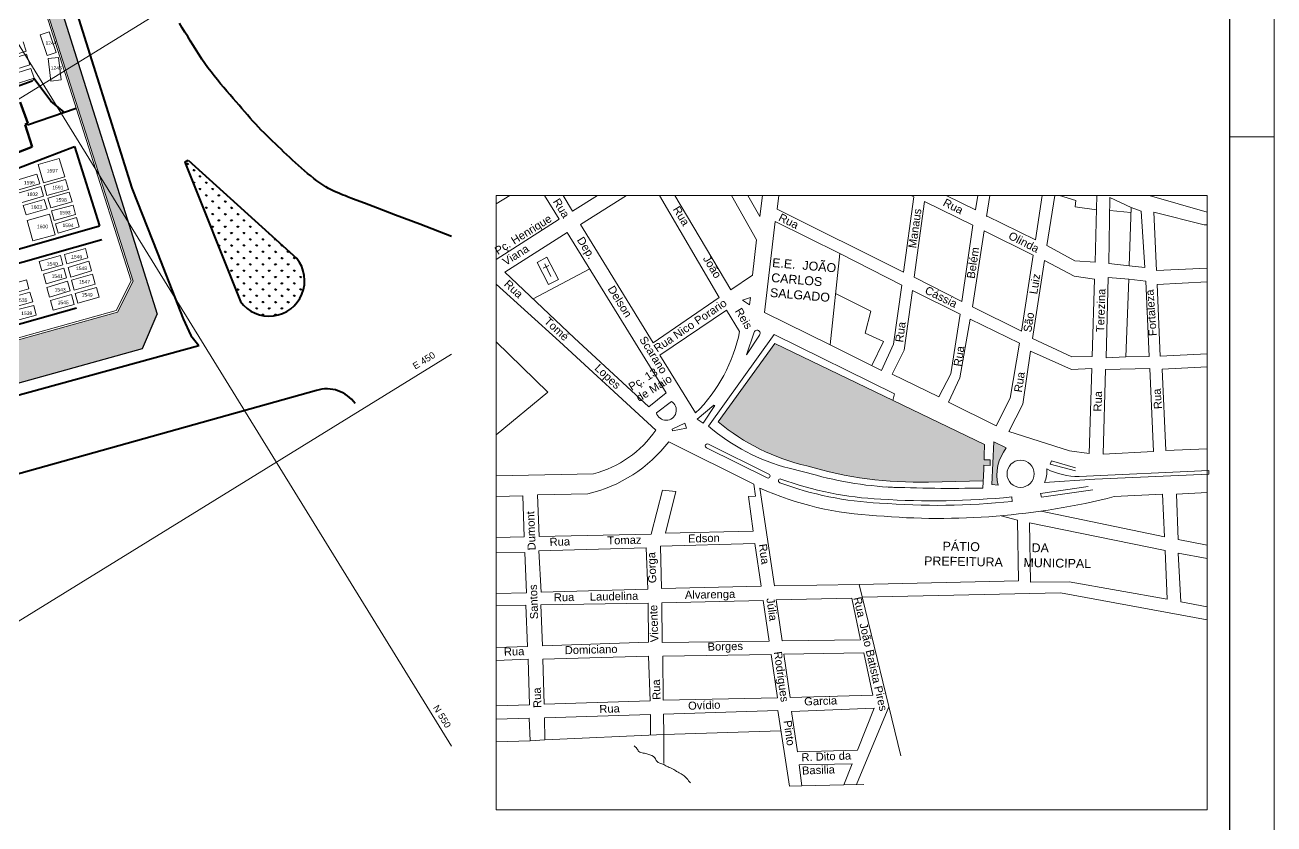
# Model space of a CAD drawing. Header units: inches. Extents: x 0 to 420, y 0 to 297.
# Drawn here: x 280 to 420.4, y 71.5 to 161.4 of the extents above; entities that cross this region are included whole.
import ezdxf
from ezdxf.enums import TextEntityAlignment as Align

# ---------------------------------------------------------------- set-up
doc = ezdxf.new("R2010")
doc.units = ezdxf.units.IN
doc.header["$LTSCALE"] = 2.5
doc.header["$MEASUREMENT"] = 0
doc.layers.get('0').update_dxf_attribs({"lineweight": 0})
for name, color, linetype, lineweight in [('MALHA_COORDENADA4', 10, 'Continuous', 0), ('PEN 01', 1, 'Continuous', 9), ('PEN 02', 2, 'Continuous', 20), ('PEN 03', 3, 'Continuous', 30), ('PEN 04', 4, 'Continuous', 40), ('PEN 05', 5, 'Continuous', 50)]:
    doc.layers.add(name, color=color, linetype=linetype, lineweight=lineweight)
doc.layers.add('PEN 06', color=6, linetype='Continuous')
doc.styles.get("Standard").update_dxf_attribs({"font": 'arial.ttf'})

msp = doc.modelspace()

# ---------------------------------------------------------------- hatches: boundary and pattern name
at = {"layer": 'PEN 01'}
h = msp.add_hatch(color=256, dxfattribs=at)
edge = h.paths.add_edge_path()
edge.add_line((364.3052139069783, 125.550805410085), (357.936592661068, 116.7335504557585))
edge.add_arc((373.2960882376261, 135.1987042361509), 24.01824324341522, 230.2459846746337, 256.9940959407628)
edge.add_arc((380.4309185974566, 153.7350927947631), 43.77319660666433, 253.3526293439076, 271.5230163530888)
edge.add_line((381.5943453645568, 109.9773600001669), (387.7338355981061, 110.0926979502601))
edge.add_line((387.7338355981061, 110.0926979502601), (387.78869153085, 111.4111579903375))
edge.add_line((387.78869153085, 111.4111579903375), (387.803670452748, 111.8627158152331))
edge.add_line((387.803670452748, 111.8627158152331), (388.5073130468808, 111.8393748234917))
edge.add_line((388.5073130468808, 111.8393748234917), (388.527855594364, 112.4586549107068))
edge.add_line((388.527855594364, 112.4586549107068), (387.8242130002312, 112.4819959024487))
edge.add_line((387.8242130002312, 112.4819959024487), (387.8391919221293, 112.933553727342))
edge.add_line((387.8391919221293, 112.933553727342), (387.8637117642043, 114.2096676402841))
edge.add_line((387.8637117642043, 114.2096676402841), (364.3052139069778, 125.5508054100844))
msp.add_hatch(color=256, dxfattribs=at).paths.add_polyline_path([(388.7176140122668, 109.6882709565575), (389.4019785858666, 109.6127710391168, -0.2347945201327865), (390.333777453564, 113.8109410074438), (388.9297670925546, 114.4910944663344)])
at = {"layer": 'PEN 03'}
h = msp.add_hatch(dxfattribs=at)
h.set_pattern_fill('GRASS', color=256, angle=-58.33068424220718, style=0)
h.set_pattern_definition([(31.66931575779282, (10.45771741653289, 355.6998399511552), (0.2305708813529715, 0.9730555318914116), [0.1875, -1.226713563]), (346.6693157577928, (10.45771741653289, 355.6998399511552), (0.2305708814138003, 0.9730555321481211), [0.1874999999999999, -0.8124999999999997]), (76.66931575779282, (10.45771741653289, 355.6998399511552), (-0.9730555321481211, 0.2305708814138003), [0.1874999999999999, -0.8124999999999997])])
h.paths.add_polyline_path([(263.7250813105501, 221.7830425999959), (292.1357533556627, 132.5771647916639), (290.3566046808923, 129.1043557265032), (248.6785925554145, 117.4072371237621), (250.2960997638451, 113.1010379981728), (293.1757585043946, 124.9999842935756), (294.8187612663256, 128.859967803163), (266.1217959908126, 220.2138985080101), (266.1143847045523, 220.2613478210578), (266.1057096111235, 220.3085824188304), (266.0957768916298, 220.3555686461336), (266.0845936232482, 220.4022730247403), (266.0721677741861, 220.4486622772437), (266.0585081980037, 220.4947033507677), (266.0436246273063, 220.5403634405183), (266.0275276668089, 220.5856100131562), (266.0102287857812, 220.6304108299782), (265.9917403098747, 220.6747339698872), (265.9720754123412, 220.7185478521362), (265.9512481046463, 220.7618212588303), (265.9292732264863, 220.8045233571697), (265.9061664352144, 220.8466237214181), (265.8819441946852, 220.888092354582), (265.8566237635237, 220.9288997097834), (265.8302231828282, 220.9690167113123), (265.802761263316, 221.0084147753439), (265.7742575719207, 221.0470658303046), (265.74473241785, 221.0849423368731), (265.7142068381158, 221.122017307603), (265.6827025825447, 221.1582643261513), (265.650242098281, 221.1936575661005), (265.6168485137931, 221.2281718093601), (265.5825456223939, 221.2617824641349), (265.5473578652881, 221.2944655824469), (265.5113103141571, 221.3261978771983), (265.4744286532958, 221.3569567387644), (265.4367391613115, 221.3867202511025), (265.3982686924007, 221.4154672073678), (265.359044657215, 221.4431771250234), (265.3190950033304, 221.4698302604344), (265.2784481953347, 221.4954076229351), (265.2371331945461, 221.5198909883609), (265.1951794383777, 221.5432629120322), (265.1526168193633, 221.5655067411846), (265.1094756638582, 221.5866066268342), (265.065786710432, 221.6065475350696), (265.0215810879664, 221.6253152577646), (264.9768902934755, 221.6428964227008), (264.9317461696646, 221.6592785030961), (264.8861808822409, 221.6744498265298), (264.8402268969957, 221.6883995832594), (264.793916956672, 221.701117833923), (264.7472840576347, 221.7125955166207), (264.7003614263606, 221.7228244533715), (264.6531824957642, 221.7317973559404), (264.6057808813759, 221.7395078310311), (264.5581903573913, 221.7459503848414), (264.5104448326058, 221.7511204269778), (264.4625783262549, 221.7550142737256), (264.4146249437749, 221.7576291506743), (264.3666188525021, 221.7589631946941), (264.3185942573288, 221.7590154552633), (264.2705853763311, 221.7577858951454), (264.2226264163889, 221.7552753904164), (264.1747515488127, 221.7514857298396), (264.126994884996, 221.7464196135919), (264.0793904521111, 221.7400806513392), (264.0319721688638, 221.7324733596651), (263.9847738213263, 221.7236031588525), (263.9378290388638, 221.7134763690213), (263.8911712701737, 221.7021002056258), (263.8448337594529, 221.6894827743132)])
h = msp.add_hatch(dxfattribs=at)
h.set_pattern_fill('GRASS', color=256, style=0)
h.set_pattern_definition([(90, (10.45771741653289, 355.6998399511552), (-0.7071067809999999, 0.7071067809999999), [0.1875, -1.226713563]), (45, (10.45771741653289, 355.6998399511552), (-0.7071067811865475, 0.7071067811865476), [0.1875, -0.8125]), (135, (10.45771741653289, 355.6998399511552), (-0.7071067811865476, -0.7071067811865475), [0.1875, -0.8125])])
edge = h.paths.add_edge_path()
edge.add_line((297.9483391401637, 145.9717153159561), (298.3300860957027, 146.2017998915728))
edge.add_line((298.3300860957027, 146.2017998915728), (310.5344125230573, 135.1229760463663))
edge.add_arc((307.4276464359342, 132.6284316188803), 3.984312666044191, 216.0233232579438, 398.7623480384975)
edge.add_line((297.9483391401637, 145.9717153159561), (304.2052233651852, 130.2851994549868))

# ---------------------------------------------------------------- linework, layer by layer
for p, q in [((282.694208366468, 160.6405554292368, 1.03), (281.6816983336675, 160.2874987008231, 1.058)), ((281.6816983336675, 160.2874987008231, 1.058), (282.4632425416813, 157.9588715836315, 0.965)), ((282.694208366468, 160.6405554292368, 1.03), (283.4757525744818, 158.3119283120452, 0.937)), ((279.7491646036045, 159.518121607215, 1.083), (280.0858718591054, 158.4669744842616, 1.067)), ((280.0858718591054, 158.4669744842616, 1.067), (277.6816500195096, 157.7098830459198, 1.09)), ((280.1411094541705, 158.1290565532615, 1.083), (277.7816494088637, 157.3805430967354, 0.967)), ((280.1411094541705, 158.1290565532615, 1.083), (280.5212360511298, 156.9280970783898, 1.064)), ((283.4757525744818, 158.3119283120452, 0.937), (282.4632425416813, 157.9588715836315, 0.965)), ((282.5880041076591, 157.6187226285328, 0.973), (283.7240424833607, 157.7484832116593, 0.956)), ((282.5880041076591, 157.6187226285328, 0.973), (282.8866081898319, 155.081009799604, 0.934)), ((283.7240424833607, 157.7484832116593, 0.956), (284.0226465655334, 155.2107703827305, 0.917)), ((280.5212360511298, 156.9280970783898, 1.064), (278.161776005823, 156.1795836218637, 0.948)), ((280.6350057423069, 156.4958653958751, 0.93), (278.2697080069645, 155.7478631878678, 0.924)), ((280.6350057423069, 156.4958653958751, 0.93), (280.9861736628198, 155.4306094399647, 0.821)), ((280.9861736628198, 155.4306094399647, 0.821), (278.6208759274773, 154.6826072319573, 0.815)), ((280.9886345813782, 155.3477653461507, 0.833), (280.7675961311836, 155.086866872534, 0.831)), ((282.8866081898319, 155.081009799604, 0.934), (284.0226465655334, 155.2107703827305, 0.917)), ((283.8179747126185, 146.3801710354254, -0.9330000000000002), (281.4529847432953, 145.6990964396576, -0.7419999999999999)), ((283.8179747126185, 146.3801710354254, -0.9330000000000002), (284.4298586059055, 144.3218149629404, -1.124)), ((281.4529847432953, 145.6990964396576, -0.7419999999999999), (282.0648686365822, 143.6407403671726, -0.9330000000000002)), ((278.926515234927, 143.9053584812909, -0.846), (281.3132456084477, 144.5953792955523, -0.888)), ((279.2472352601056, 142.8502240702088, -0.87), (281.6339656336263, 143.5402448844702, -0.912)), ((281.3132456084477, 144.5953792955523, -0.888), (281.6339656336263, 143.5402448844702, -0.912)), ((284.4298586059055, 144.3218149629404, -1.124), (282.0648686365822, 143.6407403671726, -0.9330000000000002)), ((282.1118010991802, 143.3254282932609, -0.949), (284.5363319633931, 144.0155029910142, -1.136)), ((282.1118010991802, 143.3254282932609, -0.949), (282.1118010991802, 143.3254282932609, -0.949)), ((282.1118010991802, 143.3254282932609, -0.949), (282.4346827124556, 142.2159341770941, -1.02)), ((284.5363319633931, 144.0155029910142, -1.136), (284.8592135766685, 142.9060088748474, -1.207)), ((281.7371179515196, 143.2153173089811, -0.951), (279.3288749666959, 142.529885345875, -0.896)), ((282.04565944962, 142.1296410662871, -1.004), (279.6374164647963, 141.4442091031811, -0.9490000000000002)), ((282.04565944962, 142.1296410662871, -1.004), (281.7371179515196, 143.2153173089811, -0.951)), ((282.4346827124556, 142.2159341770941, -1.02), (284.8592135766685, 142.9060088748474, -1.207)), ((284.9175146437373, 142.5825527950179, -1.257), (282.543682272948, 141.9120030240142, -1.035)), ((282.543682272948, 141.9120030240142, -1.035), (282.8890995876433, 140.8151181172402, -1.106)), ((284.9175146437373, 142.5825527950179, -1.257), (284.9175146437373, 142.5825527950179, -1.257)), ((284.9175146437373, 142.5825527950179, -1.257), (285.2629319584325, 141.4856678882439, -1.328)), ((282.119513569514, 141.7632585080578, -0.9839999999999999), (279.7575042028254, 141.1005895094804, -1.079)), ((280.091010968569, 140.0405358234798, -1.201), (279.7575042028254, 141.1005895094804, -1.079)), ((282.4530203352576, 140.7032048220573, -1.106), (280.091010968569, 140.0405358234798, -1.201)), ((282.4530203352576, 140.7032048220573, -1.106), (282.119513569514, 141.7632585080578, -0.9839999999999999)), ((285.2629319584325, 141.4856678882439, -1.328), (282.8890995876433, 140.8151181172402, -1.106)), ((285.3725065316856, 141.1406153373239, -1.155), (282.961970209573, 140.4798528007227, -1.104)), ((282.961970209573, 140.4798528007227, -1.104), (283.2530998865366, 139.4111647446506, -1.101)), ((285.3725065316856, 141.1406153373239, -1.155), (285.6636362086492, 140.0719272812519, -1.152)), ((282.7087260106569, 140.0974533816392, -1.088), (280.2061757981917, 139.4142388076655, -1.036)), ((280.8663461977425, 137.1214207482554, -1.191), (280.2061757981917, 139.4142388076655, -1.036)), ((283.3688964102078, 137.8046353222292, -1.243), (282.7087260106569, 140.0974533816392, -1.088)), ((285.6636362086492, 140.0719272812519, -1.152), (283.2530998865366, 139.4111647446506, -1.101)), ((285.7559181919974, 139.7244321222218, -1.299), (283.3920307561302, 139.041570232416, -1.197)), ((286.0654480651434, 138.6699145559242, -1.368), (285.7559181919974, 139.7244321222218, -1.299)), ((283.3688964102078, 137.8046353222292, -1.243), (280.8663461977425, 137.1214207482554, -1.191)), ((283.7015606292762, 137.9870526661184, -1.266), (283.3920307561302, 139.041570232416, -1.197)), ((286.0654480651434, 138.6699145559242, -1.368), (283.7015606292762, 137.9870526661184, -1.266)), ((284.392109159973, 135.590895653994, -1.404), (286.7613152640317, 136.2624689757477, -1.497)), ((286.7613152640317, 136.2624689757477, -1.497), (287.0426503306066, 135.206420761737, -1.53)), ((281.5665920456734, 134.7845889587473, -1.32), (283.9427058980233, 135.4718206014053, -1.286)), ((283.9427058980233, 135.4718206014053, -1.286), (284.2320743014291, 134.4082733541659, -1.435)), ((284.392109159973, 135.590895653994, -1.404), (284.673444226548, 134.5348474399833, -1.437)), ((284.673444226548, 134.5348474399833, -1.437), (287.0426503306066, 135.206420761737, -1.53)), ((281.5665920456734, 134.7845889587473, -1.32), (281.855960449079, 133.721041711508, -1.469)), ((281.855960449079, 133.721041711508, -1.469), (284.2320743014291, 134.4082733541659, -1.435)), ((282.03134606881, 133.3479685224531, -1.149), (284.3170765455918, 134.0377231436852, -1.184)), ((284.6192067227947, 132.9559641658979, -1.114), (284.3170765455918, 134.0377231436852, -1.184)), ((284.8173645900222, 134.106880374688, -1.494), (287.1466499175299, 134.8126931707305, -1.534)), ((284.8173645900222, 134.106880374688, -1.494), (285.1078105601161, 133.0282533777813, -1.519)), ((285.1078105601161, 133.0282533777813, -1.519), (287.4370958876239, 133.7340661738236, -1.559)), ((287.1466499175299, 134.8126931707305, -1.534), (287.4370958876239, 133.7340661738236, -1.559)), ((280.1487928767217, 132.7413711444847, -0.992), (277.8058405346329, 132.0548566051626, -1.199)), ((280.1487928767217, 132.7413711444847, -0.992), (280.3915733943263, 131.7283949254787, -1.032)), ((282.3334762460129, 132.2662095446658, -1.079), (282.03134606881, 133.3479685224531, -1.149)), ((282.3334762460129, 132.2662095446658, -1.079), (284.6192067227947, 132.9559641658979, -1.114)), ((282.4116286444853, 131.8627648116316, -1.573), (284.7547849988595, 132.5605673259266, -1.53)), ((285.0569151760623, 131.4788083481394, -1.46), (284.7547849988595, 132.5605673259266, -1.53)), ((285.181804795607, 132.7020234081063, -1.557), (287.5754879738734, 133.3720115364227, -1.57)), ((285.181804795607, 132.7020234081063, -1.557), (285.4836737142966, 131.5648801207721, -1.556)), ((285.4836737142966, 131.5648801207721, -1.556), (287.8773568925629, 132.2348682490885, -1.569)), ((287.5754879738734, 133.3720115364227, -1.57), (287.8773568925629, 132.2348682490885, -1.569)), ((280.3915733943263, 131.7283949254787, -1.032), (278.0486210522375, 131.0418803861566, -1.239)), ((280.525333415498, 131.3302315083544, -1.565), (278.1341752540777, 130.6515788379307, -1.279)), ((280.525333415498, 131.3302315083544, -1.565), (280.8346298298488, 130.2431410162288, -1.632)), ((282.7137588216883, 130.7810058338444, -1.503), (282.4116286444853, 131.8627648116316, -1.573)), ((282.7137588216883, 130.7810058338444, -1.503), (285.0569151760623, 131.4788083481394, -1.46)), ((282.8215343084689, 130.4093468309275, -1.515), (285.1934764894584, 131.0648660602736, -1.555)), ((285.5067657253924, 129.9627317197107, -1.623), (285.1934764894584, 131.0648660602736, -1.555)), ((285.5965313817831, 131.1886014382913, -1.577), (287.9940019874483, 131.8699731246498, -1.58)), ((285.5965313817831, 131.1886014382913, -1.577), (285.8993539604468, 130.0965774432017, -1.607)), ((285.8993539604468, 130.0965774432017, -1.607), (288.2968245661121, 130.7779491295602, -1.61)), ((287.9940019874483, 131.8699731246498, -1.58), (288.2968245661121, 130.7779491295602, -1.61)), ((280.8346298298488, 130.2431410162288, -1.632), (278.4434716684286, 129.5644883458052, -1.346)), ((280.9491226876018, 129.8510691025146, -1.635), (278.5683503582137, 129.219006822656, -1.503)), ((280.9491226876018, 129.8510691025146, -1.635), (281.2399128488716, 128.7570274524351, -1.648)), ((283.1348235444028, 129.3072124903646, -1.583), (282.8215343084689, 130.4093468309275, -1.515)), ((283.1348235444028, 129.3072124903646, -1.583), (285.5067657253924, 129.9627317197107, -1.623)), ((281.2399128488716, 128.7570274524351, -1.648), (278.8591405194836, 128.1249651725765, -1.516))]:
    msp.add_line(p, q)
at = {"layer": 'MALHA_COORDENADA4'}
for p, q in [((197.1210080900751, 292.3215124713893), (327.9401912824632, 80.25325741018628)), ((39.74756761716856, 5.321512471383244), (327.9401912824632, 183.0997641907865)), ((134.9827728819798, 5.321512471383187), (327.9401912824632, 124.3517362961519))]:
    msp.add_line(p, q, dxfattribs=at)
at = {"layer": 'PEN 01'}
for p, q in [((263.5953271610334, 221.531400260794, 3.830122476615609), (291.9201737543802, 132.5950033978937, -2.167703862550064)), ((263.7250813105501, 221.7830425999959, 3.843), (292.1357533556627, 132.5771647916639, -2.173)), ((332.9401912830839, 142.2073847670309), (332.9401912830839, 73.10733918861689)), ((412.9401912825564, 142.2073847670309), (332.9401912830839, 142.2073847670309)), ((334.4932275452548, 142.2073847670309), (332.9401912830839, 141.2793513024909)), ((338.3911987103892, 142.2073847670309), (340.0345569846859, 139.5578524896775)), ((341.537757678033, 140.4545404271963), (340.4805718481397, 142.2073847670309)), ((344.3428242505392, 142.2073847670309), (341.537757678033, 140.4545404271963)), ((342.4343853995694, 138.9523712770506), (347.6164030697205, 142.2073847670309)), ((351.3092637679553, 142.2073847670309), (358.0289100743468, 130.7223737586927)), ((359.3650639992239, 131.6013586617919), (353.0380508372711, 142.2073847670309)), ((359.4102788829326, 142.2073847670309), (362.245681598537, 137.2080215267869)), ((362.5970453619328, 139.8362826462577), (361.2529247160974, 142.2073847670309)), ((362.9271494170547, 142.2073847670309), (362.5970453619328, 139.8362826462577)), ((364.7646523994605, 142.2073847670309), (364.5793985306594, 140.6628822612502)), ((379.9481446687517, 142.0590279579469), (378.776509651475, 133.5969254087789)), ((379.649572251237, 142.2073847670309), (379.9481446687517, 142.0590279579469)), ((383.5634029521308, 142.2073847670309), (386.879497547512, 140.6043149138495)), ((386.879497547512, 140.6043149138495), (387.1117766287213, 142.2073847670309)), ((388.4631748959289, 142.2073847670309), (388.09734818831, 139.8534863661323)), ((393.603207056029, 137.2290217446068), (394.3648162115409, 142.2073847670309)), ((395.77862540241, 142.2073847670309), (394.9049501001292, 136.6011775970319)), ((396.2985721159229, 142.2073847670309), (398.1628044119969, 141.6452950246018)), ((400.3315169015469, 134.6993308636417), (400.5310970158037, 142.2073847670309)), ((401.8485334005229, 134.5441073711024), (401.9904645124493, 141.9874465835782)), ((401.9904645124493, 141.9874465835782), (404.3675200926154, 140.8595754621081)), ((406.4101613799608, 142.2073847670309), (412.9401912825564, 140.3538496308942)), ((412.9401912825564, 73.10733918861689), (412.9401912825564, 142.2073847670309)), ((364.5793985306594, 140.6628822612502), (378.776509651475, 133.5969254087789)), ((381.13084736361, 141.530828754768), (379.9676981311646, 133.0186352701867)), ((386.5578750149648, 138.8726393833404), (381.13084736361, 141.530828754768)), ((398.1628044119969, 141.6452950246018), (398.0923084744534, 140.9410845874073)), ((398.0923084744534, 140.9410845874073), (400.4884331063971, 140.602400559329)), ((401.9626738443432, 140.5300115867815), (404.3486706139984, 140.2913349957681)), ((404.3675200926154, 140.8595754621081), (404.1502731389942, 134.310401729135)), ((404.3675200926154, 140.8595754621081), (405.5088310784257, 140.4545584703346)), ((332.9401912830839, 135.0012951063242), (340.0345569846859, 139.5578524896775)), ((363.1372044104081, 129.0422939196418), (364.3227997571103, 139.2986378436286)), ((364.3227997571103, 139.2986378436286), (371.5997406006775, 135.6781570922431)), ((388.1094366997351, 139.9312694451678), (393.603207056029, 137.2290217446065)), ((405.9277058359003, 134.0940882212286), (405.5088310784257, 140.4545584703346)), ((412.5694380940632, 138.9038924980952), (406.9227241357166, 140.3552065231253)), ((406.9227241357166, 140.3552065231253), (407.2152460531444, 133.7726668792278)), ((340.9512126122675, 138.044131691448), (333.9371173150451, 133.5959946092706)), ((340.9512126122675, 138.044131691448), (352.0794057055988, 120.0155696670737)), ((350.6214702755298, 125.6489867639866), (342.4343853995694, 138.9523712770506)), ((385.335986848317, 130.2702023062873), (386.5578750149648, 138.8726393833404)), ((387.8440404671483, 138.2235872161772), (386.5173546415585, 129.6870764084276)), ((393.3409995415767, 135.515066253517), (387.8440404671483, 138.2235872161772)), ((412.9401912825564, 138.916940310048), (412.5694380940632, 138.9038924980952)), ((362.245681598537, 137.2080215267869), (361.7978034131284, 133.2630049443515)), ((394.9049501001289, 136.6011775970313), (398.0280391964473, 134.8806433870906)), ((337.5764227470685, 134.6832541126836), (338.6616337260429, 135.2723085757106)), ((338.6616337260429, 135.2723085757106), (339.9680251005989, 132.7519094501455)), ((371.5997406006775, 135.6781570922431), (370.5080771075578, 125.3948246899271)), ((371.5997406006775, 135.6781570922431), (378.5734613982521, 132.1304148352096)), ((392.032913757229, 126.9645835658762), (393.3409995415764, 135.5150662535175)), ((394.6385173328505, 134.8915295317369), (393.2733421899209, 126.1314619704596)), ((397.9495201748151, 133.1464902016228), (394.6385173328505, 134.8915295317375)), ((398.0280391964473, 134.8806433870906), (400.3315169015469, 134.6993308636417)), ((333.9371173150451, 133.5959946092706), (341.7296831841477, 126.2099008078108)), ((337.1073693934039, 130.5911076928988), (343.4740229444106, 133.9569773648367)), ((338.8612104517929, 132.2098732784384), (337.5764227470685, 134.6832541126836)), ((338.2499399090921, 134.0358676098032), (338.8854936428524, 134.3388889816521)), ((338.4288199397392, 134.5392284743983), (339.1225448304982, 133.1040591759908)), ((404.1502731389942, 134.310401729135), (401.8485334005229, 134.5441073711024)), ((404.1502731389942, 134.310401729135), (405.9277058359003, 134.0940882212286)), ((407.2152460531444, 133.7726668792283), (412.9401912825564, 134.0310402700438)), ((290.2184413328019, 129.2733069798595, -1.999963230570673), (291.9201737543802, 132.5950033978937, -2.169261413960678)), ((290.3566046808923, 129.1043557265032, -1.996), (292.1357533556627, 132.5771647916639, -2.173)), ((332.9401912830839, 132.2411144388269), (340.0653591408147, 125.7811371738774)), ((339.9680251005989, 132.7519094501455), (338.8612104517929, 132.2098732784384)), ((361.7978034131284, 133.2630049443515), (359.3650639992239, 131.6013586617919)), ((378.5734613982521, 132.1304148352096), (377.6552150730552, 125.4984053317077)), ((379.9676981311646, 133.0186352701879), (385.3332055454959, 130.2874731975482)), ((400.2630005109148, 132.8057561742364), (397.9495201748151, 133.1464902016228)), ((399.9977514437163, 124.1030378718995), (400.2630005109148, 132.8057561742364)), ((401.5498923536356, 123.9589033240839), (401.796394133797, 132.9723057397951)), ((401.796394133797, 132.9723057397951), (404.0998718388965, 132.7909932163454)), ((404.0998718388965, 132.7909932163454), (403.7571998782667, 124.0430363907038)), ((404.0998718388965, 132.7909932163454), (406.0345973188359, 132.5694620459777)), ((406.0345973188359, 132.5694620459777), (406.383951695023, 124.1132557945628)), ((412.9401912825564, 132.4909208625805), (407.2846745462661, 132.2103367386089)), ((407.2846745462661, 132.2103367386095), (407.6440279025365, 124.1239077468507)), ((358.0289100743468, 130.7223737586927), (350.6214702755298, 125.6489867639866)), ((360.6598233250745, 130.4556256065025), (361.5500751721075, 130.7534439897049)), ((361.5500751721075, 130.7534439897049), (361.460924610121, 129.9175786733728)), ((371.1217694055734, 131.1757287258403), (375.1085335109317, 129.2015317836576)), ((379.7930439509276, 131.5329554120053), (378.8481132362666, 124.8252556229833)), ((385.1336355188772, 128.8455919151915), (379.7930439509276, 131.5329554120053)), ((290.2184413328019, 129.2733069798595, -1.995028604465286), (248.1176243411702, 117.4575263197647, -1.508862486395474)), ((358.8712919680935, 129.3113511817288), (351.3638432287478, 124.2664119725681)), ((360.3386018550867, 126.920840726809), (358.8712919680935, 129.3113511817288)), ((361.460924610121, 129.9175786733728), (360.6598233250745, 130.4556256065025)), ((386.5173546415585, 129.6870764084281), (392.032913757229, 126.9645835658762)), ((290.3566046808923, 129.1043557265032, -1.996), (248.6785925554145, 117.4072371237621, -1.514716290756601)), ((370.5080771075575, 125.3948246899271), (363.1372044104081, 129.0422939196418)), ((375.1085335109317, 129.2015317836576), (374.4408748084064, 126.7355257127875)), ((384.1030841115185, 122.159618035804), (385.1336355188775, 128.8455919151909)), ((386.2737059692179, 128.2927077562696), (385.090318737787, 121.7090698474991)), ((391.8290937103907, 125.5985883903637), (386.2737059692177, 128.2927077562693)), ((356.8380001190687, 116.2476297517771), (364.2095386595568, 126.565700839781)), ((361.1175310432449, 124.2831649692554), (361.9733253800899, 126.8395018312316)), ((361.1175310432449, 124.2831649692554), (362.5816779013183, 126.514860392995)), ((364.2095386595568, 126.565700839781), (377.7493804367649, 119.8830436875631)), ((374.4408748084064, 126.7355257127875), (376.5332075158497, 125.7879411596395)), ((338.7725499437718, 120.0849926499715), (332.9401912830839, 125.7666384605151)), ((340.0653591408147, 125.7811371738774), (350.9099100043039, 115.8098380607362)), ((350.110634935364, 118.4319501891324), (341.7296831841477, 126.2099008078108)), ((364.3052139069783, 125.550805410085), (357.936592661068, 116.7335504557585)), ((387.8637117642043, 114.2096676402841), (364.3052139069778, 125.5508054100844)), ((370.5080771075578, 125.3948246899271), (376.2888252490644, 122.5342270596051)), ((376.5332075158497, 125.7879411596395), (375.191755752242, 123.0771108397116)), ((377.6552150730552, 125.4984053317077), (376.2888252490644, 122.5342270596051)), ((390.77820855162, 119.4032469783196), (391.8290937103907, 125.5985883903637)), ((393.2733421899209, 126.1314619704596), (397.7013865483082, 124.0734109218355)), ((351.3638432287478, 124.2664119725681), (355.3868642416183, 117.7464545226102)), ((378.8481132362666, 124.8252556229833), (377.4955485411459, 122.1193953901622)), ((393.0677726573393, 124.7127264186807), (392.1822175715022, 118.7230935639167)), ((393.0677726573393, 124.7127264186807), (397.6541505136024, 122.6494231853579)), ((397.7013865483082, 124.0734109218355), (399.9977514437163, 124.1030378719001)), ((403.7571998782667, 124.0430363907038), (401.5498923536356, 123.9589033240839)), ((406.383951695023, 124.1132557945628), (403.7571998782667, 124.0430363907038)), ((407.6440279025365, 124.1239077468507), (412.9401912825564, 124.3937551200287)), ((397.6541505136024, 122.6494231853579), (399.9559625944999, 122.7319620496539)), ((399.6649703518693, 113.1846202153191), (399.9559625944999, 122.7319620496534)), ((401.2071791129276, 113.0934169070577), (401.4891158751666, 122.6541443925601)), ((401.4891158751666, 122.6541443925601), (406.4563191230619, 122.7356623096325)), ((406.4563191230619, 122.7356623096325), (406.885953804565, 113.3976207224524)), ((407.863133575618, 122.6889959412339), (412.9401912825564, 122.9546928000245)), ((407.863133575618, 122.6889959412339), (408.2739246913957, 113.52749974632)), ((377.4955485411459, 122.1193953901622), (382.7473900644855, 119.5692587072418)), ((382.7473900644855, 119.5692587072418), (384.1030841115187, 122.1596180358055)), ((385.090318737787, 121.7090698474991), (383.8364829422747, 118.9523508015919)), ((332.9401912830839, 115.3024232968555), (338.7725499437718, 120.0849926499715)), ((352.0794057055988, 120.0155696670737), (350.110634935364, 118.4319501891324)), ((377.7493804367649, 119.8830436875631), (377.5847905363858, 119.1579738725449)), ((389.1902088732673, 116.2880246437638), (390.77820855162, 119.4032469783196)), ((350.9801669777419, 117.7701722010773), (352.6621818815087, 119.0487707393652)), ((357.4321066944489, 118.6371780276574), (355.5537290384083, 117.0441641786136)), ((356.249445780704, 116.6157008380345), (357.5322947518765, 118.6000729226706)), ((357.5322947518765, 118.6000729226706), (357.4321066944489, 118.6371780276574)), ((383.8364829422747, 118.9523508015919), (389.1902088732673, 116.2880246437638)), ((392.1822175715022, 118.7230935639167), (390.6010438182844, 115.6552302307916)), ((352.7443682334484, 115.9211995479891), (354.1704109365239, 116.6171016611944)), ((354.1704109365239, 116.6171016611944), (354.3539963601486, 116.0367156354852)), ((355.5537290384083, 117.0441641786136), (356.249445780704, 116.6157008380345)), ((352.7888660490433, 115.733922105128), (352.7443682334484, 115.9211995479891)), ((354.3539963601486, 116.0367156354852), (352.7888660490433, 115.733922105128)), ((390.6010438182844, 115.6552302307916), (397.4552966423192, 113.4691123951442)), ((361.9409968336024, 109.7443235489656), (352.3795914345865, 114.5038386634221)), ((356.607403088415, 113.8345427280584), (363.4509686480314, 110.4333927241166)), ((356.8411582720765, 114.2395650443945), (363.6119765814033, 110.874569338744)), ((387.8637117642043, 114.2096676402841), (387.8391919221293, 112.933553727342)), ((388.9297670925546, 114.4910944663343), (388.7176140122668, 109.6882709565575)), ((388.9297670925546, 114.4910944663343), (390.333777453564, 113.8109410074438)), ((387.8391919221293, 112.933553727342), (387.8242130002312, 112.4819959024487)), ((387.8242130002312, 112.4819959024487), (388.527855594364, 112.4586549107068)), ((388.527855594364, 112.4586549107068), (388.5073130468808, 111.8393748234917)), ((397.4552966423192, 113.4691123951442), (399.6649703518693, 113.1846202153191)), ((406.885953804565, 113.3976207224524), (401.2071791129276, 113.0934169070577)), ((412.9401912825564, 113.7264974581155), (408.2739246913957, 113.52749974632)), ((365.8954216339268, 111.5187066826932), (368.9923288617163, 110.7327702250317)), ((387.7008384391373, 109.2996126200814), (387.78869153085, 111.4111579903375)), ((387.803670452748, 111.8627158152331), (387.78869153085, 111.4111579903375)), ((388.5073130468808, 111.8393748234917), (387.803670452748, 111.8627158152331)), ((395.4067372644127, 112.3641369060747), (395.2751480163639, 111.9822797179282)), ((395.2751480163639, 111.9822797179282), (398.1265226993659, 111.2266593201801)), ((398.1237329918327, 111.5906927916996), (395.4067372644127, 112.3641369060747)), ((398.514725439293, 110.5878460397273), (413.0992197231464, 111.2775056350319)), ((413.1198186163854, 110.8497228090071), (413.0990500102573, 111.2810301088243)), ((332.9401912830839, 110.6725168114), (343.9023712642083, 110.9121384607909)), ((362.1320451567883, 108.3698106962476), (361.9409968336024, 109.7443235489656)), ((387.7338355981061, 110.0926979502601), (381.5943453645568, 109.9773600001669)), ((388.7176140122668, 109.6882709565575), (389.4019785858666, 109.6127710391168)), ((394.6308875520421, 109.9157779999067), (400.2909018710753, 110.2902511729406)), ((400.2909018710821, 110.29025117294), (413.1198186163854, 110.8497228090071)), ((335.9521240347183, 108.4079414868953), (332.9401912830839, 108.3620772404056)), ((336.1039576340889, 103.8209760286481), (335.9521240347183, 108.4079414868953)), ((343.266225534532, 108.6426503458191), (337.6199601115389, 108.5281343028294)), ((337.6199601115389, 108.5281343028294), (337.8034290192762, 103.8328862969994)), ((350.3816374409735, 104.0973591306389), (351.6547521240516, 109.0721700123155)), ((351.6547521240516, 109.0721700123155), (353.1791360196561, 108.9270812019004)), ((353.1791360196561, 108.9270812019004), (351.9978990318756, 104.2086556998428)), ((361.336792866999, 108.3455175778204), (362.1320451567883, 108.3698106962476)), ((361.8503495606311, 104.4638279713027), (361.336792866999, 108.3455175778204)), ((362.6275578080447, 109.2809544706063), (364.2541460386755, 98.28973780320501)), ((390.9913940182057, 107.7930359382541), (390.9398392336064, 108.2938275126447)), ((394.1871394992782, 108.6741278919005), (399.5359953362754, 109.4539500373393)), ((394.1871394992782, 108.6741278919005), (394.28752960835, 108.28596774013)), ((394.28752960835, 108.28596774013), (400.0724200052642, 109.1127749108938)), ((402.443678488693, 108.3300102316998), (407.9070105587621, 108.6069200363602)), ((407.9070105587621, 108.6069200363602), (408.1262762338991, 103.8165323694353)), ((409.4603292597114, 108.6269373531647), (412.9401912825564, 108.794743110061)), ((409.4603292597114, 108.6269373531647), (409.6423351096698, 103.5005674410983)), ((391.5720822230011, 105.6912630586792), (389.7632908784473, 106.188627719061)), ((391.5720822230011, 105.6912630586792), (391.716509490085, 98.84398843214035)), ((393.0385445186633, 98.69404920588102), (392.9418659946063, 105.3806122295035)), ((392.9418659946063, 105.3806122295035), (408.1860873550675, 102.2714806416221)), ((408.1262762338994, 103.8165323694347), (394.2541609137587, 106.7076482707114)), ((337.8034290192762, 103.8328862969994), (350.3816374409735, 104.0973591306389)), ((351.9978990318756, 104.2086556998428), (361.8503495606311, 104.4638279713027)), ((332.9401912830839, 103.751131995907), (336.1039576340889, 103.8209760286481)), ((337.7717014753952, 102.2212617101827), (349.8463657828068, 102.5569042096092)), ((349.8463657828068, 102.5569042096092), (349.9995137397408, 97.92003227796079)), ((351.4562026133061, 102.7652057280347), (362.0548066439179, 103.0597072486515)), ((351.5367557918774, 97.98067626940514), (351.4562026133061, 102.7652057280347)), ((362.0548066439179, 103.059707248651), (362.7546784836946, 98.253297328121)), ((412.9401912825564, 102.8760957291595), (409.6423351096698, 103.5005674410983)), ((332.9401912830839, 102.0142435578082), (336.1691335149686, 102.0290290398228)), ((336.1691335149686, 102.0290290398228), (336.3570078771798, 97.51370102511208)), ((338.0168360178445, 97.58133843094618), (337.7717014753952, 102.2212617101827)), ((408.1860873550675, 102.2714806416221), (408.4222511619586, 96.80464104635666)), ((412.9401912825564, 101.3664481109658), (409.6682638381318, 101.9880908234328)), ((409.9511020281145, 96.48871369786411), (409.6682638381318, 101.9880908234328)), ((364.2541460386755, 98.28973780320501), (373.7659549161404, 98.45561083321462)), ((391.716509490085, 98.84398843214035), (373.7659549161404, 98.45561083321462)), ((373.7659549161404, 98.45561083321462), (378.4568762890225, 79.17134890085782)), ((397.3933796822652, 98.7617623655118), (393.0385445186633, 98.69404920588102)), ((408.4222511619586, 96.80464104635666), (397.3933796822652, 98.7617623655118)), ((336.3570078771798, 97.51370102511208), (332.9401912830839, 97.44457781648674)), ((349.9995137397408, 97.92003227796079), (338.0168360178445, 97.58133843094618)), ((362.7546784836946, 98.253297328121), (351.5367557918774, 97.98067626940514)), ((374.1176739662038, 97.00970250330164), (396.4340076079029, 97.52056636173654)), ((396.4340076079029, 97.52056636173654), (412.9401912825564, 94.4885444994311)), ((332.9401912830839, 96.06030939673582), (336.3097725162291, 96.11824647268611)), ((336.3097725162291, 96.1182464726864), (336.4693863732114, 91.47387666848806)), ((337.9996060226702, 96.14730171885304), (350.0396642791512, 96.354320253617)), ((337.99960602267, 96.14730171885361), (338.1823372762215, 91.5356334922638)), ((350.0396642791512, 96.354320253617), (350.1089554386979, 91.96562249824785)), ((351.5800675915912, 96.40122623917256), (362.9898673313406, 96.63812445463611)), ((351.622327194942, 91.90487906660002), (351.5800675915912, 96.40122623917256)), ((362.9898673313406, 96.63812445463725), (363.654043587226, 92.07685599970608)), ((372.9695758549838, 96.90947026170596), (364.4586838923519, 96.71039596621432)), ((365.111969705799, 92.09769505993597), (364.4586838923519, 96.71039596621432)), ((373.9382030425233, 92.22385399608675), (372.9695758549838, 96.90947026170596)), ((412.9401912825564, 95.94698867114192), (409.9511020281145, 96.48871369786411)), ((336.4693863732114, 91.47387666848806), (332.9401912830839, 91.34663899993404)), ((350.1089554386979, 91.96562249824785), (338.1823372762219, 91.53563349226266)), ((363.654043587226, 92.0768559997058), (351.622327194942, 91.90487906660002)), ((373.9382030425233, 92.22385399608675), (365.1119697057987, 92.09769505993654)), ((332.9401912830839, 89.90410275969265), (336.553617323272, 90.04147822389433)), ((336.553617323272, 90.04147822389433), (336.6892044648634, 84.91560760318669)), ((338.223277044747, 90.05657075952718), (350.0961502975161, 90.3992408988342)), ((338.223277044747, 90.05657075952718), (338.3444973824933, 84.96728516245588)), ((350.0961502975161, 90.3992408988342), (350.2725561881059, 85.33896683817409)), ((363.8708328785995, 90.58804313211715), (351.7150252921849, 90.37160988598606)), ((351.7150252921849, 90.37160988598606), (351.7430232110027, 85.44536735591583)), ((363.8708328785997, 90.58804313211715), (364.5814487134325, 85.70784821055105)), ((374.3076112416102, 90.77386919132329), (365.3221184411458, 90.61388316315862)), ((366.0128038685767, 85.73711218254806), (365.3221184411458, 90.61388316315862)), ((375.337209071485, 85.98995116579408), (374.3076112416102, 90.77386919132329)), ((351.7430232110027, 85.44536735591583), (364.5814487134325, 85.70784821055105)), ((375.337209071485, 85.98995116579408), (366.0128038685767, 85.73711218254806)), ((336.6892044648634, 84.91560760318669), (332.9401912830839, 84.79883016053566)), ((350.2725561881059, 85.33896683817409), (338.3434041970347, 84.96725109848887)), ((366.1730090342954, 84.1683361631508), (375.4818396846986, 84.54096863195167)), ((377.1175255508354, 84.67738671334507), (373.4805328196729, 75.92755274908404)), ((373.6070051235728, 79.82006277075931), (375.4818396846986, 84.54096863195167)), ((336.6620896764786, 83.3894925066756), (332.9401912830839, 83.29723888158435)), ((336.6620896764786, 83.3894925066756), (336.7666654903624, 80.87232221190709)), ((338.3810737159635, 83.43167314731011), (350.3010557861202, 83.80317047109207)), ((338.3810737159635, 83.43167314731011), (338.4394389358854, 80.98128174731903)), ((350.3010557861202, 83.80317047109207), (350.3041279565448, 81.50079288833956)), ((351.7859161937409, 83.85976748302858), (364.6320004913414, 84.25399239608203)), ((351.8163176062879, 81.58294601328271), (351.7859161937409, 83.85976748302858)), ((364.6320004913414, 84.25399239608203), (365.939624014608, 75.77425885259464)), ((366.8428407572201, 79.61311371141568), (366.1730090342954, 84.1683361631508)), ((351.8163176062879, 81.58294601328271), (338.4394389358854, 80.98128174731903)), ((364.9796120098821, 81.9997861957325), (351.8163176062879, 81.58294601328271)), ((351.8163176062879, 81.58294601328271), (351.8315526380459, 78.29295913126691)), ((336.7666654903624, 80.87232221190709), (332.9401912830839, 80.72743811577112)), ((338.4394389358854, 80.98128174731903), (336.7666654903624, 80.87232221190709)), ((373.6070051235728, 79.82006277075931), (366.8428407572201, 79.61311371141568)), ((367.0307603717668, 78.17265468727618), (372.9842783892666, 78.2520127940507)), ((367.3486334164195, 75.78044582113455), (367.0307603717668, 78.17265468727618)), ((372.0476303300674, 75.8934967925689), (372.9842783892664, 78.25201279405013)), ((367.3486334164195, 75.78044582113455), (372.0476303300674, 75.8934967925689)), ((372.0476303300674, 75.8934967925689), (374.3097939852001, 75.94726189356385)), ((365.939624014608, 75.77425885259464), (367.3486334164195, 75.78044582113455)), ((332.9401912830839, 73.10733918861689), (412.9401912825564, 73.10733918861689))]:
    msp.add_line(p, q, dxfattribs=at)
msp.add_circle((391.9393372033383, 110.900581935733), 1.527863862204413, dxfattribs=at)
for centre, radius, start, end in [((342.9272815980343, 130.3948339618214), 17.75451216143494, 314.5691782681486, 348.7162400504351), ((362.2974564615274, 126.7145748768298), 0.3473725692824031, 324.9053559686334, 158.9222852694279), ((352.0814981753984, 118.0670118106159), 1.140633227958006, 195.0843667483163, 59.39683967026837), ((373.2960882376261, 135.1987042361509), 24.01824324341522, 230.245984674633, 256.9940959407627), ((340.857991153768, 122.7299604127055), 12.20365379482661, 284.4458346578103, 325.455000927586), ((371.7116674329976, 133.6971154344537), 22.92837826701636, 229.5562479659114, 255.305198754919), ((339.5330586619716, 124.4628550402249), 16.2547042874148, 283.2774591255584, 322.2160869698325), ((356.711755590209, 114.0442826353698), 0.2342653908487477, 56.46980028951354, 243.5481444707382), ((394.0914979884104, 110.774408436806), 4.831251770561432, 141.0590732846275, 193.9126480730031), ((380.4309185974566, 153.7350927947631), 43.77319660666433, 253.3526293439074, 271.5230163530913), ((391.9761269370142, 111.1350950206356), 2.921384589564507, 335.3309400722469, 6.050754641730402), ((398.6522291822474, 119.3185516828038), 8.731788379557779, 244.4137390078451, 269.0976980372755), ((363.5227908076192, 110.6571494673191), 0.2350010696488754, 252.2042414914154, 67.69652929514899), ((364.9139081418659, 110.1038714343782), 0.214718454684123, 71.60866103173323, 250.7339829541579), ((377.7057315864113, 144.3569245699866), 36.7783465960376, 249.5288997094661, 267.4720461979733), ((378.0416294394271, 146.2288069774056), 38.2216489961199, 250.0200947286417, 267.2444183069956), ((379.3963265855271, 148.8944529366453), 39.55448389271406, 254.7500994100427, 269.3260330418748), ((377.4384947390436, 142.7171310907943), 36.56968361567283, 246.1085043244114, 267.3399763054515), ((382.7421119436695, 186.6283135108723), 80.74552621612887, 265.0260969263767, 284.1472106387345), ((382.0761582929364, 199.0768301196642), 91.21468304041932, 266.3089651350621, 275.5764506351726), ((384.1228764230729, 273.5377872674932), 164.2771433392429, 267.467778421072, 271.2480027950312), ((382.5739656312962, 188.0986204468718), 80.74552621612887, 265.3895317548911, 275.9837487341761)]:
    msp.add_arc(centre, radius, start, end, dxfattribs=at)
msp.add_spline([(354.8071944129831, 76.12558480970057), (354.4021914230453, 76.62341838168123), (354.1172244932514, 76.92772235615467), (353.6210322263193, 77.21797251774211), (353.2483639524034, 77.41988153627068), (352.8567375879143, 77.68560256585835), (352.2952940504777, 77.91483488900968), (351.7991017835462, 78.2050850505978), (351.0102661947386, 78.5682250077669), (350.811602238642, 78.93284930923534), (350.0248602088757, 79.35910215086852), (349.5020320913736, 79.48174938153221), (349.0023505504436, 79.66681113315491), (348.7608840295397, 80.01179395060791), (348.4962709320641, 80.29436224710258)], degree=3, dxfattribs=at)
at = {"layer": 'PEN 02'}
for p, q in [((420.4401912824927, 297.3215124713848), (420.4401912824928, 0.3215124713877913)), ((415.4401912824973, 148.8215124714005), (420.4401912824927, 148.8215124714005))]:
    msp.add_line(p, q, dxfattribs=at)
at = {"layer": 'PEN 03'}
for p, q in [((266.1217959908126, 220.2138985080101, 3.746), (294.8187612663256, 128.859967803163, -2.661999999999999)), ((293.1757585043946, 124.9999842935756, -2.748), (294.8187612663256, 128.859967803163, -2.662)), ((250.2960997638451, 113.1010379981728, -2.168453052411964), (293.1757585043946, 124.9999842935756, -2.748))]:
    msp.add_line(p, q, dxfattribs=at)
at = {"layer": 'PEN 04'}
for p, q in [((267.6385030989919, 220.6501559526438, 3.557), (291.9801189364505, 143.0493408567211, -1.581)), ((280.7675961311836, 155.086866872534, 0.831), (242.9501090841882, 141.3662847117679, 0.972)), ((282.8678659544582, 152.8091765952042, 0.705), (280.9886345813782, 155.3477653461507, 0.833)), ((280.2580332319836, 150.1582261692813, 0.6), (285.7279413118044, 152.0378215669285, 0.16996220928222)), ((284.3711363445583, 151.5817433610737, 0.17), (282.8678659544582, 152.8091765952042, 0.705)), ((242.7780629458672, 131.4420661744578, 0.285), (285.5470351537006, 147.7163058746856, -0.7618805481497941)), ((285.5470351537006, 147.7163058746856, -0.763694492695895), (288.3532247641594, 138.8192410818951, -1.412272560851163)), ((297.9483391401637, 145.9717153159561, -1.441), (298.3300860957027, 146.2017998915728, -1.627)), ((298.3300860957027, 146.2017998915728, -1.627), (310.5344125230573, 135.1229760463663, -2.711029573941488)), ((297.9483391401637, 145.9717153159561, -1.441), (304.2052233651852, 130.2851994549868, -2.869194639046784)), ((291.9801189364505, 143.0493408567211, -1.581), (294.8575005946334, 135.713910772319, -2.199)), ((244.6253197264136, 126.285383415786, -0.272998033863506), (288.3532247641594, 138.8192410818951, -1.408265351829147)), ((245.1755164448916, 124.8945946555787, -0.5720598050868702), (288.6008726284483, 137.2699940389697, -1.511)), ((294.8575005946334, 135.713910772319, -2.199), (297.7746996729726, 128.3428849992439, -2.764)), ((247.5885720013277, 118.7948662621943, -1.293366622432729), (285.7482398531384, 129.5655689248403, -1.819)), ((297.7746996729726, 128.3428849992439, -2.764), (298.6341123292033, 126.4569620776189, -2.866)), ((298.6341123292033, 126.4569620776189, -2.866), (299.5093071790542, 125.3298121209607, -2.887)), ((250.7353599399866, 111.9316201578394, -2.303), (299.5093071790542, 125.3298121209607, -2.887)), ((312.745531560489, 120.2849176627673, -3.263), (54.13090052803216, 47.94377338400614, -1.626644774152776))]:
    msp.add_line(p, q, dxfattribs=at)
msp.add_lwpolyline([(327.9401912824632, 137.6064808965586), (324.3620331347731, 138.9716312763213), (321.621279995135, 140.017292209958), (319.5971318052037, 140.7895517234075), (318.1687885066349, 141.334497842609), (317.2154500410835, 141.6982185935015), (316.6163163502048, 141.926802002024), (316.2505873756543, 142.0663360941156), (315.9974630590871, 142.1629088957152), (315.756196056569, 142.2553450372511), (315.5062498818086, 142.353415567108), (315.2471407629251, 142.4596281381597), (314.9783849280378, 142.5764904032801), (314.6994986052658, 142.706510015343), (314.4099980227285, 142.8521946272222), (314.109399408545, 143.0160518917916), (313.7972189908344, 143.2005894619251), (313.4734360072333, 143.4074619563957), (313.1398817334465, 143.6349118575737), (312.7988504546964, 143.8803286137283), (312.452636456205, 144.1411016731288), (312.1035340231946, 144.4146204840448), (311.7538374408872, 144.6982744947455), (311.4058409945051, 144.9894531535004), (311.0618389692705, 145.2855459085786), (310.7235962092489, 145.5843258866119), (310.3907597938794, 145.8851009276799), (310.0624473614445, 146.1875625502247), (309.7377765502267, 146.4914022726882), (309.4158649985085, 146.7963116135123), (309.0958303445724, 147.101982091139), (308.7767902267009, 147.4081052240103), (308.4578622831764, 147.7143725305679), (308.1383826953145, 148.0206787641636), (307.8185618165619, 148.3277316177871), (307.4988285433985, 148.6364420193377), (307.1796117723043, 148.947720896715), (306.861340399759, 149.2624791778182), (306.5444433222425, 149.5816277905467), (306.2293494362347, 149.9060776627999), (305.9164876382152, 150.2367397224772), (305.6059572918643, 150.5743824552454), (305.2965396296628, 150.9192045778408), (304.9866863512916, 151.2712623647672), (304.6748491564318, 151.6306120905284), (304.3594797447644, 151.9973100296281), (304.0390298159705, 152.3714124565702), (303.711951069731, 152.7529756458583), (303.3766952057269, 153.1420558719963), (303.0323514477754, 153.5388102129891), (302.6805591162376, 153.943798960846), (302.3235950556107, 154.3576832110775), (301.9637361103919, 154.781124059194), (301.6032591250784, 155.2147826007062), (301.2444409441672, 155.6593199311245), (300.8895584121558, 156.1153971459593), (300.5408883735412, 156.5836753407212), (300.2001445395032, 157.0643196016757), (299.8667880879522, 157.5555109781091), (299.5397170634808, 158.0549345100626), (299.217829510682, 158.5602752375774), (298.9000234741485, 159.0692182006949), (298.5851969984733, 159.5794484394563), (298.2722481282491, 160.0886509939027), (297.9600749080689, 160.5945109040757), (297.6481506091212, 161.0952693430679), (297.3382494089783, 161.5913920161788)], dxfattribs=at)
for centre, radius, start, end in [((307.4276464359342, 132.6284316188803, -2.629), 3.984312666044191, 216.0233232579438, 38.76234803849751), ((313.9044696232093, 116.5434760658647, -3.263), 3.916825584099309, 35.11299609571959, 107.2107378474498)]:
    msp.add_arc(centre, radius, start, end, dxfattribs=at)
at = {"layer": 'PEN 05'}
for p, q in [((280.2859762751702, 150.3445403027695, 0.6), (279.4120051485646, 152.6995739479347, 0.289)), ((279.9729921844661, 150.1740281068242, 0.334), (280.2859762751702, 150.3445403027695, 0.6)), ((280.7696625113476, 147.6881224770251, -0.785), (279.9729921844661, 150.1740281068242, 0.334)), ((247.4362523984863, 134.8344401136792, 0.01600000000000001), (280.7696625113476, 147.6881224770251, -0.785))]:
    msp.add_line(p, q, dxfattribs=at)
at = {"layer": 'PEN 06'}
msp.add_line((415.4401912824973, 292.3215124713894), (415.4401912824973, 5.321512471383244), dxfattribs=at)

# ---------------------------------------------------------------- texts
for s, p in [('1244', (282.2729170447735, 159.1721417594307)), ('1246', (282.8685108158949, 156.3637391221748)), ('1597', (282.4119931832322, 144.8059295495752)), ('1595', (279.837637933974, 143.4574272374411)), ('1591', (283.0450285154481, 142.9095976753798)), ('1602', (280.1752565784279, 142.1510652153058)), ('1598', (283.4248521075185, 141.5189550732474)), ('1603', (280.6394840838799, 140.7182823231748)), ('1593', (283.8468776562796, 140.0861721811165)), ('1600', (281.3147243637128, 138.5269655229496)), ('1594', (284.1844992916587, 138.6533878409654)), ('1546', (285.1551562592536, 135.1236860472173)), ('1540', (282.411993183232, 134.3230118491244)), ('1548', (285.7037906690135, 133.8173240250818)), ('1541', (282.9606246020663, 132.932369246992)), ('1547', (286.0414093134673, 132.3002591049338)), ('1535', (278.9935868364519, 130.2353646227243)), ('1543', (283.2982462374453, 131.415304326844)), ('1549', (286.336828992155, 130.8253344747839)), ('1545', (283.6358648818987, 129.9825214347133)), ('1539', (279.5422182552861, 128.760441440595))]:
    msp.add_text(s, height=0.4).set_placement(p)
msp.add_text('E 450', height=0.75, rotation=31.66931575779214).set_placement((326.3121752187147, 123.8636239021268), align=Align.BOTTOM_RIGHT)
msp.add_text('N 550', height=0.75, rotation=301.669315757795).set_placement((325.6332614632616, 84.47357544770477), align=Align.BOTTOM_LEFT)
at = {"layer": 'PEN 01'}
for s, height, rotation, p in [(' Rua        Dep.           Delson        Scarano', 0.8999999999999992, 302.1001006291446, (339.1095665395711, 141.8272505683943)), (' Rua            João            Reis', 0.8999999999999992, 301.3241359846823, (352.6121121784705, 140.972630999228)), ('Rua                        Manaus', 0.8999999999999992, 82.10010062914411, (378.7131214517734, 125.6482726197095)), ('Rua                 Olinda', 0.8999999999999992, 333.1001006291443, (383.128784494576, 141.1206659747468)), ('Pç. Henrique', 0.8999999999999992, 32.10010062914298, (333.1539328567961, 135.5086041379138)), ('Rua                                              Cássia', 0.8999999999999992, 333.5482683229499, (364.6299392076056, 139.4392854209418)), ('Viana', 0.8999999999999992, 32.10010062914298, (334.0285219922335, 134.2865316251171)), ('Rua                      Belém', 0.899999999999999, 81.45571133977889, (385.2772321149894, 122.9271191873356)), ('E.E.  JOÃO', 0.9999999999999999, 355.1001006291448, (363.9634493803975, 134.1733963059269)), ('CARLOS', 0.9999999999999999, 355.1001006291448, (363.8603540136195, 132.4916541966288)), ('Rua           Tomé             Lopes', 0.8999999999999987, 317.1001006291469, (333.7709879884366, 132.1527455698021)), ('Rua             São      Luiz', 0.899999999999999, 81.10010062914158, (392.0715015343176, 120.0133947494)), ('SALGADO', 0.9999999999999999, 355.1001006291448, (363.7232768785532, 130.812825292421)), ('Rua                   Terezina', 0.8999999999999992, 88.10010062914546, (401.0291712767394, 117.8895872038969)), ('Rua                 Fortaleza', 0.8999999999999992, 94.1001006291432, (407.8449155434848, 118.2100682824803)), ('Rua Nico Porario', 0.8999999999999992, 34.10010062914268, (351.0685529560029, 124.5351005424247)), ('Pç. 13', 0.8999999999999992, 32.10010062914298, (348.1979745303443, 120.2111587866595)), ('de Maio', 0.8999999999999992, 32.10010062914298, (349.0408399671148, 118.9691859575624)), ('Rua                      Santos           Dumont', 0.8999999999999988, 92.10010062914543, (338.0504436322879, 84.56999162442963)), ('Rua            Tomaz               Edson', 0.8999999999999992, 1.381208711142293, (338.9747113775189, 102.790108267473)), ('Rua           Júlia          Rodrigues      Pinto', 0.8999999999999988, 278.0000000000007, (362.4904671249016, 102.9583021294678)), ('     PÁTIO               DA  ', 0.9999999999999999, 358.9978070243593, (381.2202603238886, 102.2986748679534)), ('Rua            Vicente       Gorga', 0.8999999999999988, 92.10010062914543, (351.4539410299826, 85.48439180606084)), ('PREFEITURA      MUNICIPAL', 0.9999999999999999, 358.9978070243593, (381.0830511513811, 100.6170976395042)), ('Rua     Laudelina               Alvarenga', 0.8999999999999992, 1.100100629143809, (339.4488404026291, 96.54572796624495)), ('Rua  João Batista Pires', 0.8999999999999988, 283.1001006291431, (373.129499211588, 96.93127918245887)), ('Rua             Domiciano                             Borges', 0.8999999999999988, 1.379738141212465, (333.8353881787153, 90.43892928715792)), ('Rua                      Ovídio                           Garcia', 0.8999999999999992, 2.100100629145385, (344.5741034936373, 83.98259638180406)), ('R. Dito da', 0.8999999999999992, 2.100100629145385, (367.3049597201278, 78.5579042864548)), ('Basilia', 0.8999999999999992, 2.100100629145385, (367.3666764496219, 77.05915926169263))]:
    msp.add_text(s, height=height, rotation=rotation, dxfattribs=at).set_placement(p)

doc.saveas('drawing.dxf')
